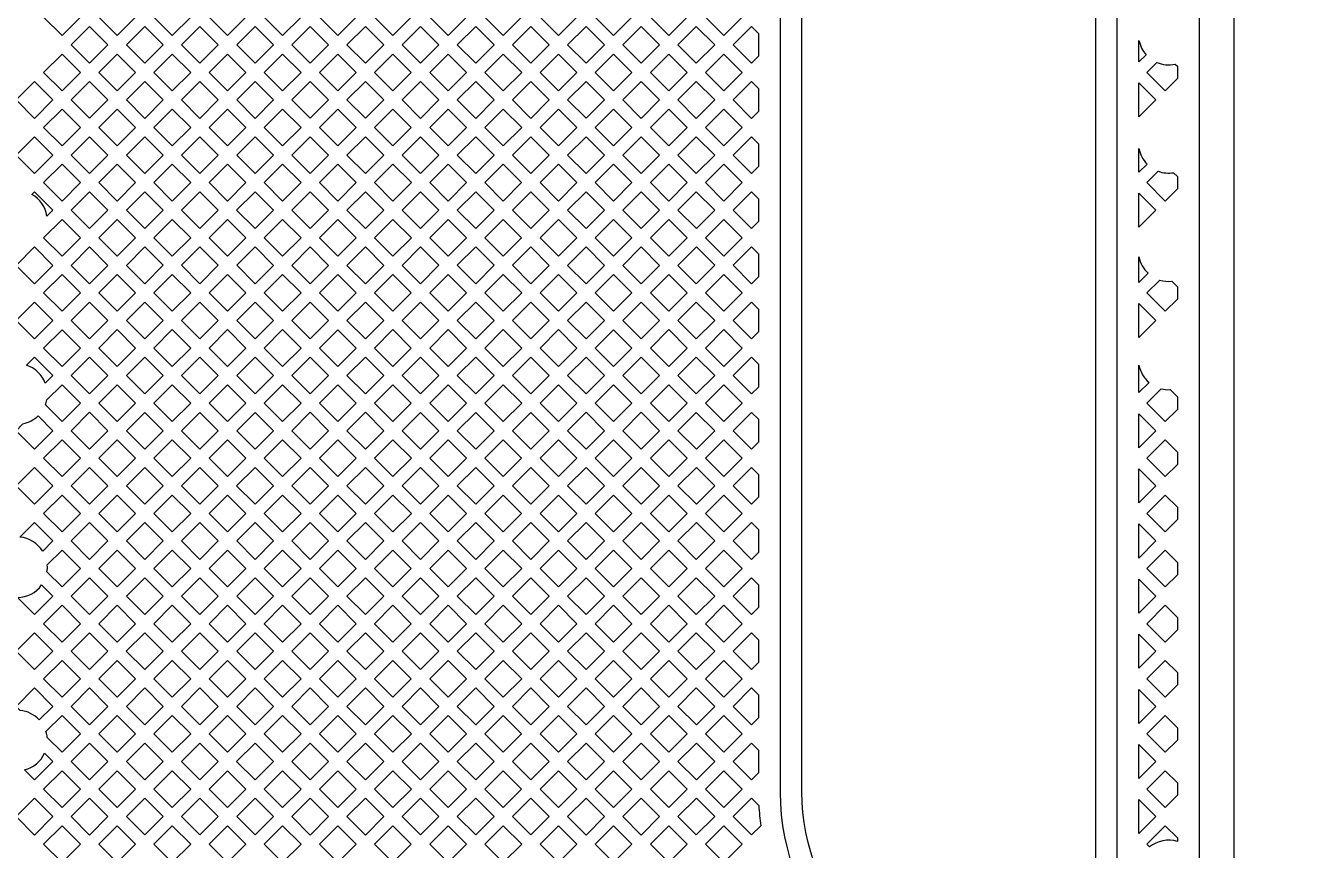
# Model space of a CAD drawing. Extents: x 1596 to 1844, y -134 to 41.
# Drawn here: x 1633.34 to 1640.91, y -77.18 to -72.35 of the extents above; entities that cross this region are included whole.
import ezdxf

# ---------------------------------------------------------------- set-up
doc = ezdxf.new("R2010")
doc.units = 0
doc.layers.add('gbr-dxf_layer0', color=7, linetype='Continuous')
doc.layers.add('gbr-outline-dxf_layer1', color=2, linetype='Continuous')

msp = doc.modelspace()

# ---------------------------------------------------------------- linework, layer by layer
at = {"layer": 'gbr-dxf_layer0'}
for p, q in [((1639.8595, -72.5612), (1639.8595, -72.4351)), ((1639.8595, -72.8843), (1639.8595, -72.685)), ((1639.8595, -73.2077), (1639.8595, -73.0701)), ((1639.8595, -73.531), (1639.8595, -73.3314)), ((1639.8595, -73.8544), (1639.8595, -73.7051)), ((1639.8595, -74.1777), (1639.8595, -73.9781)), ((1639.8595, -74.5008), (1639.8595, -74.3401)), ((1639.8595, -74.8241), (1639.8595, -74.6245)), ((1639.8595, -75.1475), (1639.8595, -74.9479)), ((1639.8595, -75.4708), (1639.8595, -75.2712)), ((1639.8595, -75.7941), (1639.8595, -75.5946)), ((1639.8595, -76.1172), (1639.8595, -75.9179)), ((1639.8595, -76.4406), (1639.8595, -76.241)), ((1639.8595, -76.7639), (1639.8595, -76.5643)), ((1639.8595, -77.0873), (1639.8595, -76.8877))]:
    msp.add_line(p, q, dxfattribs=at)
at = {"layer": 'gbr-dxf_layer0', "linetype": 'Continuous'}
for points in [[(1638.716, -79.0243), (1638.716, -81.2844, 0.198126), (1638.7888, -81.4607), (1638.8477, -81.5193, -0.100298), (1638.8616, -81.5403, -0.097416), (1638.8664, -81.5643), (1638.8664, -81.9224, 0.414224), (1639.0444, -82.1005), (1639.7048, -82.1005, 0.414224), (1639.8829, -81.9224), (1639.8829, -81.2204, 0.198202), (1639.81, -81.0441), (1639.7512, -80.9855, -0.199993), (1639.7325, -80.9404), (1639.7325, -66.9815, 0.197847), (1639.6599, -66.8055)], [(1639.6053, -66.9819), (1639.6053, -80.9687, 0.198199), (1639.6411, -81.0553), (1639.7198, -81.134, -0.198541), (1639.7556, -81.2206), (1639.7556, -81.9224, -0.414246), (1639.7048, -81.9732), (1639.0444, -81.9732, -0.414246), (1638.9936, -81.9224), (1638.9936, -81.5361, 0.198567), (1638.9578, -81.4495), (1638.8791, -81.3708, -0.19819), (1638.8433, -81.2841), (1638.8433, -79.0243, 0.19893), (1638.334, -77.7952), (1638.2377, -77.6989, -0.198839), (1637.8836, -76.844), (1637.8836, -68.5061, 0.172537)], [(1637.7564, -68.5062), (1637.7564, -76.844, 0.198746), (1638.1474, -77.7886)], [(1640.2116, -71.7755), (1640.2116, -72.3915, -0.013662), (1640.2118, -72.401, -0.013648), (1640.2116, -72.4105), (1640.2116, -73.0265, -0.013659), (1640.2118, -73.036, -0.013652), (1640.2116, -73.0455), (1640.2116, -73.6615, -0.013665), (1640.2118, -73.671, -0.013648), (1640.2116, -73.6805), (1640.2116, -74.2965, -0.013659), (1640.2118, -74.306, -0.013652), (1640.2116, -74.3155), (1640.2116, -77.2937, -0.013662), (1640.2118, -77.3032, -0.013652), (1640.2116, -77.3127), (1640.2116, -77.9287, -0.013662), (1640.2118, -77.9382, -0.013648), (1640.2116, -77.9477), (1640.2116, -78.5637, -0.013659), (1640.2118, -78.5732, -0.013648), (1640.2116, -78.5827), (1640.2116, -83.9232, -0.41422)], [(1639.8595, -72.4351, 0.134759), (1639.9014, -72.5194), (1639.8595, -72.5612)], [(1639.8595, -73.0701, 0.146343), (1639.9069, -73.1603), (1639.8595, -73.2077)], [(1639.8595, -73.7051, 0.158232), (1639.9128, -73.8011), (1639.8595, -73.8544)], [(1639.8595, -74.3401, 0.169929), (1639.9188, -74.4415), (1639.8595, -74.5008)]]:
    msp.add_lwpolyline(points, format="xyb", dxfattribs=at)
for points in [[(1633.4396, -72.2998), (1633.5474, -72.192), (1633.6551, -72.2998), (1633.5474, -72.4076)], [(1633.7629, -72.2998), (1633.8707, -72.192), (1633.9785, -72.2998), (1633.8707, -72.4076)], [(1634.0862, -72.2998), (1634.194, -72.192), (1634.3017, -72.2996), (1634.1939, -72.4074)], [(1634.4095, -72.2996), (1634.5173, -72.1919), (1634.625, -72.2996), (1634.5173, -72.4074)], [(1634.7328, -72.2996), (1634.8405, -72.192), (1634.9483, -72.2998), (1634.8406, -72.4074)], [(1635.056, -72.2998), (1635.1638, -72.192), (1635.2716, -72.2998), (1635.1638, -72.4076)], [(1635.3794, -72.2998), (1635.4872, -72.192), (1635.5948, -72.2996), (1635.487, -72.4074)], [(1635.7026, -72.2996), (1635.8104, -72.1919), (1635.9182, -72.2996), (1635.8104, -72.4074)], [(1636.0259, -72.2996), (1636.1336, -72.192), (1636.2414, -72.2998), (1636.1337, -72.4074)], [(1636.3491, -72.2998), (1636.4569, -72.192), (1636.5647, -72.2998), (1636.4569, -72.4076)], [(1636.6725, -72.2998), (1636.7803, -72.192), (1636.8881, -72.2998), (1636.7803, -72.4076)], [(1636.9958, -72.2998), (1637.1036, -72.192), (1637.2113, -72.2996), (1637.1035, -72.4074)], [(1637.319, -72.2996), (1637.4268, -72.1919), (1637.5346, -72.2996), (1637.4268, -72.4074)], [(1633.6012, -72.4614), (1633.709, -72.3537), (1633.8168, -72.4614), (1633.709, -72.5692)], [(1633.9246, -72.4614), (1634.0324, -72.3537), (1634.14, -72.4613), (1634.0322, -72.5691)], [(1634.2478, -72.4613), (1634.3556, -72.3535), (1634.4634, -72.4613), (1634.3556, -72.5691)], [(1634.5711, -72.4613), (1634.6789, -72.3535), (1634.7867, -72.4613), (1634.6789, -72.5691)], [(1634.8945, -72.4613), (1635.0021, -72.3537), (1635.1099, -72.4614), (1635.0023, -72.5691)], [(1635.2177, -72.4614), (1635.3255, -72.3537), (1635.4331, -72.4613), (1635.3254, -72.5691)], [(1635.5409, -72.4613), (1635.6487, -72.3535), (1635.7565, -72.4613), (1635.6487, -72.5691)], [(1635.8642, -72.4613), (1635.972, -72.3535), (1636.0798, -72.4613), (1635.972, -72.5691)], [(1636.1876, -72.4613), (1636.2953, -72.3537), (1636.403, -72.4614), (1636.2954, -72.5691)], [(1636.5108, -72.4614), (1636.6186, -72.3537), (1636.7264, -72.4614), (1636.6186, -72.5692)], [(1636.8341, -72.4614), (1636.9419, -72.3537), (1637.0496, -72.4613), (1636.9418, -72.5691)], [(1637.1574, -72.4613), (1637.2652, -72.3535), (1637.3729, -72.4613), (1637.2652, -72.5691)], [(1637.4807, -72.4613), (1637.5885, -72.3535), (1637.6294, -72.3944), (1637.6294, -72.5282), (1637.5885, -72.5691)], [(1633.4397, -72.623), (1633.5474, -72.5153), (1633.6551, -72.6231), (1633.5475, -72.7308)], [(1633.7629, -72.6231), (1633.8707, -72.5153), (1633.9784, -72.623), (1633.8706, -72.7308)], [(1634.0861, -72.623), (1634.1939, -72.5152), (1634.3017, -72.623), (1634.1939, -72.7308)], [(1634.4095, -72.623), (1634.5173, -72.5152), (1634.625, -72.623), (1634.5173, -72.7308)], [(1634.7328, -72.623), (1634.8406, -72.5152), (1634.9484, -72.623), (1634.8406, -72.7308)], [(1635.0561, -72.623), (1635.1638, -72.5153), (1635.2715, -72.623), (1635.1638, -72.7307)], [(1635.3792, -72.623), (1635.487, -72.5152), (1635.5948, -72.623), (1635.487, -72.7308)], [(1635.7026, -72.623), (1635.8104, -72.5152), (1635.9182, -72.623), (1635.8104, -72.7308)], [(1636.0259, -72.623), (1636.1337, -72.5152), (1636.2415, -72.623), (1636.1337, -72.7308)], [(1636.3493, -72.623), (1636.4569, -72.5153), (1636.5647, -72.6231), (1636.4571, -72.7308)], [(1636.6725, -72.6231), (1636.7803, -72.5153), (1636.8879, -72.623), (1636.7801, -72.7308)], [(1636.9957, -72.623), (1637.1035, -72.5152), (1637.2113, -72.623), (1637.1035, -72.7308)], [(1637.319, -72.623), (1637.4268, -72.5152), (1637.5346, -72.623), (1637.4268, -72.7308)], [(1633.278, -72.7847), (1633.3858, -72.6769), (1633.4936, -72.7847), (1633.3858, -72.8925)], [(1633.6014, -72.7847), (1633.709, -72.677), (1633.8167, -72.7847), (1633.709, -72.8923)], [(1633.9245, -72.7847), (1634.0322, -72.6769), (1634.14, -72.7847), (1634.0322, -72.8925)], [(1634.2478, -72.7847), (1634.3556, -72.6769), (1634.4634, -72.7847), (1634.3556, -72.8925)], [(1634.5711, -72.7847), (1634.6789, -72.6769), (1634.7867, -72.7847), (1634.6789, -72.8925)], [(1634.8945, -72.7847), (1635.0023, -72.6769), (1635.1099, -72.7845), (1635.0021, -72.8923)], [(1635.2177, -72.7845), (1635.3254, -72.6769), (1635.4331, -72.7847), (1635.3255, -72.8923)], [(1635.5409, -72.7847), (1635.6487, -72.6769), (1635.7565, -72.7847), (1635.6487, -72.8925)], [(1635.8642, -72.7847), (1635.972, -72.6769), (1636.0798, -72.7847), (1635.972, -72.8925)], [(1636.1876, -72.7847), (1636.2954, -72.6769), (1636.4032, -72.7847), (1636.2954, -72.8925)], [(1636.5109, -72.7847), (1636.6186, -72.677), (1636.7263, -72.7847), (1636.6186, -72.8923)], [(1636.834, -72.7847), (1636.9418, -72.6769), (1637.0496, -72.7847), (1636.9418, -72.8925)], [(1637.1574, -72.7847), (1637.2652, -72.6769), (1637.3729, -72.7847), (1637.2652, -72.8925)], [(1637.4807, -72.7847), (1637.5885, -72.6769), (1637.6294, -72.7178), (1637.6294, -72.8516), (1637.5885, -72.8925)], [(1633.4397, -72.9463), (1633.5475, -72.8385), (1633.6551, -72.9462), (1633.5474, -73.054)], [(1633.7629, -72.9462), (1633.8706, -72.8385), (1633.9784, -72.9463), (1633.8707, -73.054)], [(1634.0861, -72.9463), (1634.1939, -72.8385), (1634.3017, -72.9463), (1634.1939, -73.0541)], [(1634.4095, -72.9463), (1634.5173, -72.8385), (1634.625, -72.9463), (1634.5173, -73.0541)], [(1634.7328, -72.9463), (1634.8406, -72.8385), (1634.9483, -72.9462), (1634.8405, -73.054)], [(1635.056, -72.9462), (1635.1638, -72.8384), (1635.2716, -72.9462), (1635.1638, -73.054)], [(1635.3794, -72.9462), (1635.487, -72.8385), (1635.5948, -72.9463), (1635.4872, -73.054)], [(1635.7026, -72.9463), (1635.8104, -72.8385), (1635.9182, -72.9463), (1635.8104, -73.0541)], [(1636.0259, -72.9463), (1636.1337, -72.8385), (1636.2415, -72.9463), (1636.1337, -73.0541)], [(1636.3493, -72.9463), (1636.4571, -72.8385), (1636.5647, -72.9462), (1636.4569, -73.054)], [(1636.6725, -72.9462), (1636.7801, -72.8385), (1636.8879, -72.9463), (1636.7803, -73.054)], [(1636.9957, -72.9463), (1637.1035, -72.8385), (1637.2113, -72.9463), (1637.1035, -73.0541)], [(1637.319, -72.9463), (1637.4268, -72.8385), (1637.5346, -72.9463), (1637.4268, -73.0541)], [(1633.278, -73.108), (1633.3858, -73.0002), (1633.4935, -73.1079), (1633.3857, -73.2157)], [(1633.6012, -73.1079), (1633.709, -73.0001), (1633.8168, -73.1079), (1633.709, -73.2157)], [(1633.9246, -73.1079), (1634.0322, -73.0002), (1634.14, -73.108), (1634.0324, -73.2157)], [(1634.2478, -73.108), (1634.3556, -73.0002), (1634.4634, -73.108), (1634.3556, -73.2158)], [(1634.5711, -73.108), (1634.6789, -73.0002), (1634.7866, -73.1079), (1634.6788, -73.2157)], [(1634.8943, -73.1079), (1635.0021, -73.0001), (1635.1099, -73.1079), (1635.0021, -73.2157)], [(1635.2177, -73.1079), (1635.3255, -73.0001), (1635.4333, -73.1079), (1635.3255, -73.2157)], [(1635.541, -73.1079), (1635.6487, -73.0002), (1635.7565, -73.108), (1635.6488, -73.2157)], [(1635.8642, -73.108), (1635.972, -73.0002), (1636.0798, -73.108), (1635.972, -73.2158)], [(1636.1876, -73.108), (1636.2954, -73.0002), (1636.403, -73.1079), (1636.2953, -73.2157)], [(1636.5108, -73.1079), (1636.6186, -73.0001), (1636.7264, -73.1079), (1636.6186, -73.2157)], [(1636.8341, -73.1079), (1636.9418, -73.0002), (1637.0496, -73.108), (1636.9419, -73.2157)], [(1637.1574, -73.108), (1637.2652, -73.0002), (1637.3729, -73.108), (1637.2652, -73.2158)], [(1637.4807, -73.108), (1637.5885, -73.0002), (1637.6294, -73.0411), (1637.6294, -73.1749), (1637.5885, -73.2158)], [(1633.4396, -73.2695), (1633.5474, -73.1618), (1633.6551, -73.2695), (1633.5474, -73.3773)], [(1633.7629, -73.2695), (1633.8707, -73.1618), (1633.9785, -73.2695), (1633.8707, -73.3773)], [(1634.0862, -73.2695), (1634.1939, -73.1619), (1634.3017, -73.2697), (1634.194, -73.3773)], [(1634.4095, -73.2697), (1634.5173, -73.1619), (1634.6249, -73.2695), (1634.5171, -73.3773)], [(1634.7327, -73.2695), (1634.8405, -73.1618), (1634.9483, -73.2695), (1634.8405, -73.3773)], [(1635.056, -73.2695), (1635.1638, -73.1618), (1635.2716, -73.2695), (1635.1638, -73.3773)], [(1635.3794, -73.2695), (1635.4872, -73.1618), (1635.5949, -73.2695), (1635.4872, -73.3773)], [(1635.7027, -73.2695), (1635.8104, -73.1619), (1635.9182, -73.2697), (1635.8105, -73.3773)], [(1636.0259, -73.2697), (1636.1337, -73.1619), (1636.2414, -73.2695), (1636.1336, -73.3773)], [(1636.3491, -73.2695), (1636.4569, -73.1618), (1636.5647, -73.2695), (1636.4569, -73.3773)], [(1636.6725, -73.2695), (1636.7803, -73.1618), (1636.8881, -73.2695), (1636.7803, -73.3773)], [(1636.9958, -73.2695), (1637.1035, -73.1619), (1637.2113, -73.2697), (1637.1036, -73.3773)], [(1637.319, -73.2697), (1637.4268, -73.1619), (1637.5346, -73.2697), (1637.4268, -73.3775)], [(1633.6012, -73.4312), (1633.709, -73.3234), (1633.8168, -73.4312), (1633.709, -73.539)], [(1633.9246, -73.4312), (1634.0324, -73.3234), (1634.1402, -73.4312), (1634.0324, -73.539)], [(1634.2479, -73.4312), (1634.3556, -73.3236), (1634.4632, -73.4312), (1634.3556, -73.5389)], [(1634.571, -73.4312), (1634.6788, -73.3234), (1634.7866, -73.4312), (1634.6788, -73.539)], [(1634.8943, -73.4312), (1635.0021, -73.3234), (1635.1099, -73.4312), (1635.0021, -73.539)], [(1635.2177, -73.4312), (1635.3255, -73.3234), (1635.4333, -73.4312), (1635.3255, -73.539)], [(1635.541, -73.4312), (1635.6488, -73.3234), (1635.7566, -73.4312), (1635.6488, -73.539)], [(1635.8644, -73.4312), (1635.972, -73.3236), (1636.0797, -73.4312), (1635.972, -73.5389)], [(1636.1875, -73.4312), (1636.2953, -73.3234), (1636.403, -73.4312), (1636.2953, -73.539)], [(1636.5108, -73.4312), (1636.6186, -73.3234), (1636.7264, -73.4312), (1636.6186, -73.539)], [(1636.8341, -73.4312), (1636.9419, -73.3234), (1637.0497, -73.4312), (1636.9419, -73.539)], [(1637.1575, -73.4312), (1637.2652, -73.3236), (1637.3729, -73.4313), (1637.2653, -73.539)], [(1637.4807, -73.4313), (1637.5885, -73.3236), (1637.6294, -73.3644), (1637.6294, -73.498), (1637.5884, -73.539)], [(1633.4396, -73.5929), (1633.5474, -73.4851), (1633.6551, -73.5929), (1633.5474, -73.7007)], [(1633.7629, -73.5929), (1633.8707, -73.4851), (1633.9785, -73.5929), (1633.8707, -73.7007)], [(1634.0862, -73.5929), (1634.194, -73.4851), (1634.3017, -73.5928), (1634.1939, -73.7006)], [(1634.4095, -73.5928), (1634.5171, -73.4851), (1634.6249, -73.5929), (1634.5173, -73.7006)], [(1634.7327, -73.5929), (1634.8405, -73.4851), (1634.9483, -73.5929), (1634.8405, -73.7007)], [(1635.056, -73.5929), (1635.1638, -73.4851), (1635.2716, -73.5929), (1635.1638, -73.7007)], [(1635.3794, -73.5929), (1635.4872, -73.4851), (1635.5949, -73.5929), (1635.4872, -73.7007)], [(1635.7027, -73.5929), (1635.8105, -73.4851), (1635.9182, -73.5928), (1635.8104, -73.7006)], [(1636.0259, -73.5928), (1636.1336, -73.4851), (1636.2414, -73.5929), (1636.1337, -73.7006)], [(1636.3491, -73.5929), (1636.4569, -73.4851), (1636.5647, -73.5929), (1636.4569, -73.7007)], [(1636.6725, -73.5929), (1636.7803, -73.4851), (1636.8881, -73.5929), (1636.7803, -73.7007)], [(1636.9958, -73.5929), (1637.1036, -73.4851), (1637.2114, -73.5929), (1637.1036, -73.7007)], [(1637.3192, -73.5929), (1637.4268, -73.4852), (1637.5345, -73.5929), (1637.4268, -73.7006)], [(1633.2779, -73.7546), (1633.3857, -73.6468), (1633.4935, -73.7546), (1633.3857, -73.8624)], [(1633.6012, -73.7546), (1633.709, -73.6468), (1633.8168, -73.7546), (1633.709, -73.8624)], [(1633.9246, -73.7546), (1634.0324, -73.6468), (1634.14, -73.7544), (1634.0322, -73.8622)], [(1634.2478, -73.7544), (1634.3556, -73.6466), (1634.4634, -73.7544), (1634.3556, -73.8622)], [(1634.5711, -73.7544), (1634.6788, -73.6468), (1634.7866, -73.7546), (1634.6789, -73.8622)], [(1634.8943, -73.7546), (1635.0021, -73.6468), (1635.1099, -73.7546), (1635.0021, -73.8624)], [(1635.2177, -73.7546), (1635.3255, -73.6468), (1635.4333, -73.7546), (1635.3255, -73.8624)], [(1635.541, -73.7546), (1635.6488, -73.6468), (1635.7565, -73.7544), (1635.6487, -73.8622)], [(1635.8642, -73.7544), (1635.972, -73.6466), (1636.0798, -73.7544), (1635.972, -73.8622)], [(1636.1876, -73.7544), (1636.2953, -73.6468), (1636.403, -73.7546), (1636.2954, -73.8622)], [(1636.5108, -73.7546), (1636.6186, -73.6468), (1636.7264, -73.7546), (1636.6186, -73.8624)], [(1636.8341, -73.7546), (1636.9419, -73.6468), (1637.0497, -73.7546), (1636.9419, -73.8624)], [(1637.1575, -73.7546), (1637.2653, -73.6468), (1637.3729, -73.7544), (1637.2652, -73.8622)], [(1637.4807, -73.7544), (1637.5884, -73.6468), (1637.6294, -73.6878), (1637.6294, -73.8213), (1637.5885, -73.8622)], [(1633.4396, -73.9162), (1633.5474, -73.8084), (1633.6551, -73.9162), (1633.5474, -74.024)], [(1633.7629, -73.9162), (1633.8707, -73.8084), (1633.9784, -73.9161), (1633.8706, -74.0239)], [(1634.0861, -73.9161), (1634.1939, -73.8083), (1634.3017, -73.9161), (1634.1939, -74.0239)], [(1634.4095, -73.9161), (1634.5173, -73.8083), (1634.625, -73.9161), (1634.5173, -74.0239)], [(1634.7328, -73.9161), (1634.8405, -73.8084), (1634.9483, -73.9162), (1634.8406, -74.0239)], [(1635.056, -73.9162), (1635.1638, -73.8084), (1635.2716, -73.9162), (1635.1638, -74.024)], [(1635.3794, -73.9162), (1635.4872, -73.8084), (1635.5948, -73.9161), (1635.487, -74.0239)], [(1635.7026, -73.9161), (1635.8104, -73.8083), (1635.9182, -73.9161), (1635.8104, -74.0239)], [(1636.0259, -73.9161), (1636.1337, -73.8083), (1636.2415, -73.9161), (1636.1337, -74.0239)], [(1636.3493, -73.9161), (1636.4569, -73.8084), (1636.5647, -73.9162), (1636.4571, -74.0239)], [(1636.6725, -73.9162), (1636.7803, -73.8084), (1636.8881, -73.9162), (1636.7803, -74.024)], [(1636.9958, -73.9162), (1637.1036, -73.8084), (1637.2113, -73.9161), (1637.1035, -74.0239)], [(1637.319, -73.9161), (1637.4268, -73.8083), (1637.5346, -73.9161), (1637.4268, -74.0239)], [(1633.278, -74.0778), (1633.3857, -73.9701), (1633.4935, -74.0779), (1633.3858, -74.1856)], [(1633.6012, -74.0779), (1633.709, -73.9701), (1633.8167, -74.0778), (1633.7089, -74.1856)], [(1633.9245, -74.0778), (1634.0322, -73.97), (1634.14, -74.0778), (1634.0322, -74.1856)], [(1634.2478, -74.0778), (1634.3556, -73.97), (1634.4634, -74.0778), (1634.3556, -74.1856)], [(1634.5711, -74.0778), (1634.6789, -73.97), (1634.7867, -74.0778), (1634.6789, -74.1856)], [(1634.8945, -74.0778), (1635.0021, -73.9701), (1635.1099, -74.0779), (1635.0023, -74.1856)], [(1635.2177, -74.0779), (1635.3255, -73.9701), (1635.4331, -74.0778), (1635.3254, -74.1856)], [(1635.5409, -74.0778), (1635.6487, -73.97), (1635.7565, -74.0778), (1635.6487, -74.1856)], [(1635.8642, -74.0778), (1635.972, -73.97), (1636.0798, -74.0778), (1635.972, -74.1856)], [(1636.1876, -74.0778), (1636.2954, -73.97), (1636.4032, -74.0778), (1636.2954, -74.1856)], [(1636.5109, -74.0778), (1636.6186, -73.9701), (1636.7264, -74.0779), (1636.6187, -74.1856)], [(1636.8341, -74.0779), (1636.9419, -73.9701), (1637.0496, -74.0778), (1636.9418, -74.1856)], [(1637.1574, -74.0778), (1637.2652, -73.97), (1637.3729, -74.0778), (1637.2652, -74.1856)], [(1637.4807, -74.0778), (1637.5885, -73.97), (1637.6294, -74.0109), (1637.6294, -74.1447), (1637.5885, -74.1856)], [(1633.4397, -74.2394), (1633.5474, -74.1318), (1633.655, -74.2394), (1633.5474, -74.3471)], [(1633.7628, -74.2394), (1633.8706, -74.1317), (1633.9784, -74.2394), (1633.8706, -74.3472)], [(1634.0861, -74.2394), (1634.1939, -74.1317), (1634.3017, -74.2394), (1634.1939, -74.3472)], [(1634.4095, -74.2394), (1634.5173, -74.1317), (1634.625, -74.2394), (1634.5173, -74.3472)], [(1634.7328, -74.2394), (1634.8406, -74.1317), (1634.9484, -74.2394), (1634.8406, -74.3472)], [(1635.0561, -74.2394), (1635.1638, -74.1318), (1635.2715, -74.2394), (1635.1638, -74.3471)], [(1635.3792, -74.2394), (1635.487, -74.1317), (1635.5948, -74.2394), (1635.487, -74.3472)], [(1635.7026, -74.2394), (1635.8104, -74.1317), (1635.9182, -74.2394), (1635.8104, -74.3472)], [(1636.0259, -74.2394), (1636.1337, -74.1317), (1636.2415, -74.2394), (1636.1337, -74.3472)], [(1636.3493, -74.2394), (1636.4571, -74.1317), (1636.5648, -74.2394), (1636.4571, -74.3472)], [(1636.6726, -74.2394), (1636.7803, -74.1318), (1636.8879, -74.2394), (1636.7803, -74.3471)], [(1636.9957, -74.2394), (1637.1035, -74.1317), (1637.2113, -74.2394), (1637.1035, -74.3472)], [(1637.319, -74.2394), (1637.4268, -74.1317), (1637.5346, -74.2394), (1637.4268, -74.3472)], [(1633.6012, -74.401), (1633.7089, -74.2933), (1633.8167, -74.4011), (1633.709, -74.5088)], [(1633.9245, -74.4011), (1634.0322, -74.2933), (1634.14, -74.4011), (1634.0322, -74.5089)], [(1634.2478, -74.4011), (1634.3556, -74.2933), (1634.4634, -74.4011), (1634.3556, -74.5089)], [(1634.5711, -74.4011), (1634.6789, -74.2933), (1634.7867, -74.4011), (1634.6789, -74.5089)], [(1634.8945, -74.4011), (1635.0023, -74.2933), (1635.1099, -74.401), (1635.0021, -74.5088)], [(1635.2177, -74.401), (1635.3254, -74.2933), (1635.4331, -74.4011), (1635.3255, -74.5088)], [(1635.5409, -74.4011), (1635.6487, -74.2933), (1635.7565, -74.4011), (1635.6487, -74.5089)], [(1635.8642, -74.4011), (1635.972, -74.2933), (1636.0798, -74.4011), (1635.972, -74.5089)], [(1636.1876, -74.4011), (1636.2954, -74.2933), (1636.4032, -74.4011), (1636.2954, -74.5089)], [(1636.5109, -74.4011), (1636.6187, -74.2933), (1636.7264, -74.401), (1636.6186, -74.5088)], [(1636.8341, -74.401), (1636.9418, -74.2933), (1637.0496, -74.4011), (1636.9419, -74.5088)], [(1637.1574, -74.4011), (1637.2652, -74.2933), (1637.3729, -74.4011), (1637.2652, -74.5089)], [(1637.4807, -74.4011), (1637.5885, -74.2933), (1637.6294, -74.3342), (1637.6294, -74.468), (1637.5885, -74.5089)], [(1633.7629, -74.5627), (1633.8706, -74.455), (1633.9784, -74.5628), (1633.8707, -74.6705)], [(1634.0861, -74.5628), (1634.1939, -74.455), (1634.3017, -74.5628), (1634.1939, -74.6706)], [(1634.4095, -74.5628), (1634.5173, -74.455), (1634.625, -74.5628), (1634.5173, -74.6706)], [(1634.7328, -74.5628), (1634.8406, -74.455), (1634.9483, -74.5627), (1634.8405, -74.6705)], [(1635.056, -74.5627), (1635.1638, -74.4549), (1635.2716, -74.5627), (1635.1638, -74.6705)], [(1635.3794, -74.5627), (1635.487, -74.455), (1635.5948, -74.5628), (1635.4872, -74.6705)], [(1635.7026, -74.5628), (1635.8104, -74.455), (1635.9182, -74.5628), (1635.8104, -74.6706)], [(1636.0259, -74.5628), (1636.1337, -74.455), (1636.2415, -74.5628), (1636.1337, -74.6706)], [(1636.3493, -74.5628), (1636.4571, -74.455), (1636.5647, -74.5627), (1636.4569, -74.6705)], [(1636.6725, -74.5627), (1636.7803, -74.4549), (1636.8881, -74.5627), (1636.7803, -74.6705)], [(1636.9958, -74.5627), (1637.1035, -74.455), (1637.2113, -74.5628), (1637.1036, -74.6705)], [(1637.319, -74.5628), (1637.4268, -74.455), (1637.5346, -74.5628), (1637.4268, -74.6706)], [(1633.6012, -74.7243), (1633.709, -74.6165), (1633.8168, -74.7243), (1633.709, -74.8321)], [(1633.9246, -74.7243), (1634.0322, -74.6167), (1634.14, -74.7245), (1634.0324, -74.8321)], [(1634.2478, -74.7245), (1634.3556, -74.6167), (1634.4634, -74.7245), (1634.3556, -74.8322)], [(1634.5711, -74.7245), (1634.6789, -74.6167), (1634.7866, -74.7243), (1634.6788, -74.8321)], [(1634.8944, -74.7243), (1635.0021, -74.6165), (1635.1099, -74.7243), (1635.0021, -74.8321)], [(1635.2177, -74.7243), (1635.3255, -74.6165), (1635.4333, -74.7243), (1635.3255, -74.8321)], [(1635.541, -74.7243), (1635.6487, -74.6167), (1635.7565, -74.7245), (1635.6488, -74.8321)], [(1635.8642, -74.7245), (1635.972, -74.6167), (1636.0798, -74.7245), (1635.972, -74.8323)], [(1636.1876, -74.7245), (1636.2954, -74.6167), (1636.403, -74.7243), (1636.2953, -74.8321)], [(1636.5108, -74.7243), (1636.6186, -74.6165), (1636.7264, -74.7243), (1636.6186, -74.8321)], [(1636.8341, -74.7243), (1636.9419, -74.6165), (1637.0497, -74.7243), (1636.9419, -74.8321)], [(1637.1575, -74.7243), (1637.2652, -74.6167), (1637.3729, -74.7245), (1637.2653, -74.8321)], [(1637.4807, -74.7245), (1637.5885, -74.6167), (1637.6294, -74.6576), (1637.6294, -74.7914), (1637.5885, -74.8322)], [(1633.4396, -74.886), (1633.5474, -74.7782), (1633.6551, -74.886), (1633.5474, -74.9938)], [(1633.7629, -74.886), (1633.8707, -74.7782), (1633.9785, -74.886), (1633.8707, -74.9938)], [(1634.0862, -74.886), (1634.1939, -74.7783), (1634.3017, -74.8861), (1634.194, -74.9938)], [(1634.4095, -74.8861), (1634.5173, -74.7783), (1634.6249, -74.886), (1634.5171, -74.9938)], [(1634.7327, -74.886), (1634.8405, -74.7782), (1634.9483, -74.886), (1634.8405, -74.9938)], [(1635.056, -74.886), (1635.1638, -74.7782), (1635.2716, -74.886), (1635.1638, -74.9938)], [(1635.3794, -74.886), (1635.4872, -74.7782), (1635.5949, -74.886), (1635.4872, -74.9938)], [(1635.7027, -74.886), (1635.8104, -74.7783), (1635.9182, -74.8861), (1635.8105, -74.9938)], [(1636.0259, -74.8861), (1636.1337, -74.7783), (1636.2414, -74.886), (1636.1336, -74.9938)], [(1636.3491, -74.886), (1636.4569, -74.7782), (1636.5647, -74.886), (1636.4569, -74.9938)], [(1636.6725, -74.886), (1636.7803, -74.7782), (1636.8881, -74.886), (1636.7803, -74.9938)], [(1636.9958, -74.886), (1637.1036, -74.7782), (1637.2114, -74.886), (1637.1036, -74.9938)], [(1637.3192, -74.886), (1637.4268, -74.7783), (1637.5346, -74.8861), (1637.427, -74.9938)], [(1639.9054, -74.886), (1640.0132, -74.7782), (1640.0846, -74.8496), (1640.0846, -74.9224), (1640.0132, -74.9938)], [(1633.2779, -75.0477), (1633.3857, -74.9399), (1633.4935, -75.0477), (1633.3857, -75.1555)], [(1633.6012, -75.0477), (1633.709, -74.9399), (1633.8168, -75.0477), (1633.709, -75.1555)], [(1633.9246, -75.0477), (1634.0324, -74.9399), (1634.1402, -75.0477), (1634.0324, -75.1555)], [(1634.2479, -75.0477), (1634.3556, -74.94), (1634.4632, -75.0477), (1634.3556, -75.1553)], [(1634.571, -75.0477), (1634.6788, -74.9399), (1634.7866, -75.0477), (1634.6788, -75.1555)], [(1634.8943, -75.0477), (1635.0021, -74.9399), (1635.1099, -75.0477), (1635.0021, -75.1555)], [(1635.2177, -75.0477), (1635.3255, -74.9399), (1635.4333, -75.0477), (1635.3255, -75.1555)], [(1635.541, -75.0477), (1635.6488, -74.9399), (1635.7566, -75.0477), (1635.6488, -75.1555)], [(1635.8644, -75.0477), (1635.972, -74.94), (1636.0797, -75.0477), (1635.972, -75.1553)], [(1636.1875, -75.0477), (1636.2953, -74.9399), (1636.403, -75.0477), (1636.2953, -75.1555)], [(1636.5108, -75.0477), (1636.6186, -74.9399), (1636.7264, -75.0477), (1636.6186, -75.1555)], [(1636.8341, -75.0477), (1636.9419, -74.9399), (1637.0497, -75.0477), (1636.9419, -75.1555)], [(1637.1575, -75.0477), (1637.2653, -74.9399), (1637.3731, -75.0477), (1637.2653, -75.1555)], [(1637.4808, -75.0477), (1637.5885, -74.94), (1637.6294, -74.9809), (1637.6294, -75.1144), (1637.5885, -75.1553)], [(1633.4396, -75.2093), (1633.5474, -75.1016), (1633.6551, -75.2093), (1633.5474, -75.3171)], [(1633.7629, -75.2093), (1633.8707, -75.1016), (1633.9785, -75.2093), (1633.8707, -75.3171)], [(1634.0862, -75.2093), (1634.194, -75.1016), (1634.3017, -75.2092), (1634.1939, -75.317)], [(1634.4095, -75.2092), (1634.5171, -75.1016), (1634.6249, -75.2093), (1634.5173, -75.317)], [(1634.7327, -75.2093), (1634.8405, -75.1016), (1634.9483, -75.2093), (1634.8405, -75.3171)], [(1635.056, -75.2093), (1635.1638, -75.1016), (1635.2716, -75.2093), (1635.1638, -75.3171)], [(1635.3794, -75.2093), (1635.4872, -75.1016), (1635.5949, -75.2093), (1635.4872, -75.3171)], [(1635.7027, -75.2093), (1635.8105, -75.1016), (1635.9182, -75.2092), (1635.8104, -75.317)], [(1636.0259, -75.2092), (1636.1336, -75.1016), (1636.2414, -75.2093), (1636.1337, -75.317)], [(1636.3491, -75.2093), (1636.4569, -75.1016), (1636.5647, -75.2093), (1636.4569, -75.3171)], [(1636.6725, -75.2093), (1636.7803, -75.1016), (1636.8881, -75.2093), (1636.7803, -75.3171)], [(1636.9958, -75.2093), (1637.1036, -75.1016), (1637.2114, -75.2093), (1637.1036, -75.3171)], [(1637.3192, -75.2093), (1637.427, -75.1016), (1637.5346, -75.2092), (1637.4268, -75.317)], [(1639.9054, -75.2093), (1640.0132, -75.1016), (1640.0846, -75.1729), (1640.0846, -75.2458), (1640.0132, -75.3171)], [(1633.6012, -75.371), (1633.709, -75.2632), (1633.8168, -75.371), (1633.709, -75.4788)], [(1633.9246, -75.371), (1634.0324, -75.2632), (1634.14, -75.3709), (1634.0322, -75.4787)], [(1634.2478, -75.3709), (1634.3556, -75.2631), (1634.4634, -75.3709), (1634.3556, -75.4787)], [(1634.5711, -75.3709), (1634.6788, -75.2632), (1634.7866, -75.371), (1634.6789, -75.4787)], [(1634.8943, -75.371), (1635.0021, -75.2632), (1635.1099, -75.371), (1635.0021, -75.4788)], [(1635.2177, -75.371), (1635.3255, -75.2632), (1635.4333, -75.371), (1635.3255, -75.4788)], [(1635.541, -75.371), (1635.6488, -75.2632), (1635.7565, -75.3709), (1635.6487, -75.4787)], [(1635.8642, -75.3709), (1635.972, -75.2631), (1636.0798, -75.3709), (1635.972, -75.4787)], [(1636.1876, -75.3709), (1636.2953, -75.2632), (1636.403, -75.371), (1636.2954, -75.4787)], [(1636.5108, -75.371), (1636.6186, -75.2632), (1636.7264, -75.371), (1636.6186, -75.4788)], [(1636.8341, -75.371), (1636.9419, -75.2632), (1637.0497, -75.371), (1636.9419, -75.4788)], [(1637.1575, -75.371), (1637.2653, -75.2632), (1637.3729, -75.3709), (1637.2652, -75.4787)], [(1637.4807, -75.3709), (1637.5885, -75.2631), (1637.6294, -75.304), (1637.6294, -75.4378), (1637.5885, -75.4787)], [(1633.7629, -75.5327), (1633.8707, -75.4249), (1633.9784, -75.5326), (1633.8706, -75.6404)], [(1634.0861, -75.5326), (1634.1939, -75.4248), (1634.3017, -75.5326), (1634.1939, -75.6404)], [(1634.4095, -75.5326), (1634.5173, -75.4248), (1634.625, -75.5326), (1634.5173, -75.6404)], [(1634.7328, -75.5326), (1634.8405, -75.4249), (1634.9483, -75.5327), (1634.8406, -75.6404)], [(1635.056, -75.5327), (1635.1638, -75.4249), (1635.2716, -75.5327), (1635.1638, -75.6405)], [(1635.3794, -75.5327), (1635.4872, -75.4249), (1635.5948, -75.5326), (1635.487, -75.6404)], [(1635.7026, -75.5326), (1635.8104, -75.4248), (1635.9182, -75.5326), (1635.8104, -75.6404)], [(1636.0259, -75.5326), (1636.1337, -75.4248), (1636.2415, -75.5326), (1636.1337, -75.6404)], [(1636.3493, -75.5326), (1636.4569, -75.4249), (1636.5647, -75.5327), (1636.4571, -75.6404)], [(1636.6725, -75.5327), (1636.7803, -75.4249), (1636.8881, -75.5327), (1636.7803, -75.6405)], [(1636.9958, -75.5327), (1637.1036, -75.4249), (1637.2113, -75.5326), (1637.1035, -75.6404)], [(1637.319, -75.5326), (1637.4268, -75.4248), (1637.5346, -75.5326), (1637.4268, -75.6404)], [(1639.9054, -75.5327), (1640.0132, -75.4249), (1640.0846, -75.4963), (1640.0846, -75.5691), (1640.0132, -75.6405)], [(1633.6012, -75.6944), (1633.709, -75.5866), (1633.8167, -75.6942), (1633.7089, -75.802)], [(1633.9245, -75.6942), (1634.0322, -75.5864), (1634.14, -75.6942), (1634.0322, -75.802)], [(1634.2478, -75.6942), (1634.3556, -75.5864), (1634.4634, -75.6942), (1634.3556, -75.802)], [(1634.5711, -75.6942), (1634.6789, -75.5864), (1634.7867, -75.6942), (1634.6789, -75.802)], [(1634.8945, -75.6942), (1635.0021, -75.5866), (1635.1099, -75.6944), (1635.0023, -75.802)], [(1635.2177, -75.6944), (1635.3255, -75.5866), (1635.4331, -75.6942), (1635.3254, -75.802)], [(1635.5409, -75.6942), (1635.6487, -75.5864), (1635.7565, -75.6942), (1635.6487, -75.802)], [(1635.8642, -75.6942), (1635.972, -75.5864), (1636.0798, -75.6942), (1635.972, -75.802)], [(1636.1876, -75.6942), (1636.2954, -75.5864), (1636.4032, -75.6942), (1636.2954, -75.802)], [(1636.5109, -75.6942), (1636.6186, -75.5866), (1636.7264, -75.6944), (1636.6187, -75.802)], [(1636.8341, -75.6944), (1636.9419, -75.5866), (1637.0496, -75.6942), (1636.9418, -75.802)], [(1637.1574, -75.6942), (1637.2652, -75.5864), (1637.3729, -75.6942), (1637.2652, -75.802)], [(1637.4807, -75.6942), (1637.5885, -75.5864), (1637.6294, -75.6273), (1637.6294, -75.7611), (1637.5885, -75.802)], [(1633.4397, -75.8559), (1633.5474, -75.7482), (1633.655, -75.8559), (1633.5474, -75.9636)], [(1633.7628, -75.8559), (1633.8706, -75.7481), (1633.9784, -75.8559), (1633.8706, -75.9637)], [(1634.0861, -75.8559), (1634.1939, -75.7481), (1634.3017, -75.8559), (1634.1939, -75.9637)], [(1634.4095, -75.8559), (1634.5173, -75.7481), (1634.625, -75.8559), (1634.5173, -75.9637)], [(1634.7328, -75.8559), (1634.8406, -75.7481), (1634.9484, -75.8559), (1634.8406, -75.9637)], [(1635.0561, -75.8559), (1635.1638, -75.7482), (1635.2715, -75.8559), (1635.1638, -75.9636)], [(1635.3792, -75.8559), (1635.487, -75.7481), (1635.5948, -75.8559), (1635.487, -75.9637)], [(1635.7026, -75.8559), (1635.8104, -75.7481), (1635.9182, -75.8559), (1635.8104, -75.9637)], [(1636.0259, -75.8559), (1636.1337, -75.7481), (1636.2415, -75.8559), (1636.1337, -75.9637)], [(1636.3493, -75.8559), (1636.4571, -75.7481), (1636.5648, -75.8559), (1636.4571, -75.9637)], [(1636.6726, -75.8559), (1636.7803, -75.7482), (1636.8879, -75.8559), (1636.7803, -75.9636)], [(1636.9957, -75.8559), (1637.1035, -75.7481), (1637.2113, -75.8559), (1637.1035, -75.9637)], [(1637.319, -75.8559), (1637.4268, -75.7481), (1637.5346, -75.8559), (1637.4268, -75.9637)], [(1639.9054, -75.856), (1640.0132, -75.7482), (1640.0846, -75.8196), (1640.0846, -75.8922), (1640.0131, -75.9637)], [(1633.278, -76.0176), (1633.3858, -75.9098), (1633.4935, -76.0174), (1633.3857, -76.1252)], [(1633.6012, -76.0174), (1633.7089, -75.9098), (1633.8167, -76.0176), (1633.709, -76.1252)], [(1633.9244, -76.0176), (1634.0322, -75.9098), (1634.14, -76.0176), (1634.0322, -76.1254)], [(1634.2478, -76.0176), (1634.3556, -75.9098), (1634.4634, -76.0176), (1634.3556, -76.1254)], [(1634.5711, -76.0176), (1634.6789, -75.9098), (1634.7867, -76.0176), (1634.6789, -76.1254)], [(1634.8945, -76.0176), (1635.0023, -75.9098), (1635.1099, -76.0174), (1635.0021, -76.1252)], [(1635.2177, -76.0174), (1635.3254, -75.9098), (1635.4331, -76.0176), (1635.3255, -76.1252)], [(1635.5409, -76.0176), (1635.6487, -75.9098), (1635.7565, -76.0176), (1635.6487, -76.1254)], [(1635.8642, -76.0176), (1635.972, -75.9098), (1636.0798, -76.0176), (1635.972, -76.1254)], [(1636.1876, -76.0176), (1636.2954, -75.9098), (1636.4032, -76.0176), (1636.2954, -76.1254)], [(1636.5109, -76.0176), (1636.6187, -75.9098), (1636.7264, -76.0174), (1636.6186, -76.1252)], [(1636.8341, -76.0174), (1636.9418, -75.9098), (1637.0496, -76.0176), (1636.9419, -76.1252)], [(1637.1574, -76.0176), (1637.2652, -75.9098), (1637.3729, -76.0176), (1637.2652, -76.1254)], [(1637.4807, -76.0176), (1637.5885, -75.9098), (1637.6294, -75.9507), (1637.6294, -76.0845), (1637.5885, -76.1254)], [(1633.4396, -76.1791), (1633.5474, -76.0713), (1633.6551, -76.1791), (1633.5474, -76.2869)], [(1633.7629, -76.1791), (1633.8706, -76.0715), (1633.9784, -76.1792), (1633.8707, -76.2869)], [(1634.0861, -76.1792), (1634.1939, -76.0715), (1634.3017, -76.1792), (1634.1939, -76.287)], [(1634.4095, -76.1792), (1634.5173, -76.0715), (1634.625, -76.1792), (1634.5173, -76.287)], [(1634.7328, -76.1792), (1634.8406, -76.0715), (1634.9483, -76.1791), (1634.8405, -76.2869)], [(1635.056, -76.1791), (1635.1638, -76.0713), (1635.2716, -76.1791), (1635.1638, -76.2869)], [(1635.3794, -76.1791), (1635.487, -76.0715), (1635.5948, -76.1792), (1635.4872, -76.2869)], [(1635.7026, -76.1792), (1635.8104, -76.0715), (1635.9182, -76.1792), (1635.8104, -76.287)], [(1636.0259, -76.1792), (1636.1337, -76.0715), (1636.2415, -76.1792), (1636.1337, -76.287)], [(1636.3493, -76.1792), (1636.4571, -76.0715), (1636.5647, -76.1791), (1636.4569, -76.2869)], [(1636.6725, -76.1791), (1636.7803, -76.0713), (1636.8881, -76.1791), (1636.7803, -76.2869)], [(1636.9958, -76.1791), (1637.1035, -76.0715), (1637.2113, -76.1792), (1637.1036, -76.2869)], [(1637.319, -76.1792), (1637.4268, -76.0715), (1637.5346, -76.1792), (1637.4268, -76.287)], [(1639.9054, -76.1791), (1640.0131, -76.0715), (1640.0846, -76.143), (1640.0846, -76.2155), (1640.0132, -76.2869)], [(1633.6012, -76.3408), (1633.709, -76.233), (1633.8168, -76.3408), (1633.709, -76.4486)], [(1633.9246, -76.3408), (1634.0322, -76.2331), (1634.14, -76.3409), (1634.0324, -76.4486)], [(1634.2478, -76.3409), (1634.3556, -76.2331), (1634.4634, -76.3409), (1634.3556, -76.4487)], [(1634.5711, -76.3409), (1634.6789, -76.2331), (1634.7866, -76.3408), (1634.6788, -76.4486)], [(1634.8943, -76.3408), (1635.0021, -76.233), (1635.1099, -76.3408), (1635.0021, -76.4486)], [(1635.2177, -76.3408), (1635.3255, -76.233), (1635.4333, -76.3408), (1635.3255, -76.4486)], [(1635.541, -76.3408), (1635.6487, -76.2331), (1635.7565, -76.3409), (1635.6488, -76.4486)], [(1635.8642, -76.3409), (1635.972, -76.2331), (1636.0798, -76.3409), (1635.972, -76.4487)], [(1636.1876, -76.3409), (1636.2954, -76.2331), (1636.403, -76.3408), (1636.2953, -76.4486)], [(1636.5108, -76.3408), (1636.6186, -76.233), (1636.7264, -76.3408), (1636.6186, -76.4486)], [(1636.8341, -76.3408), (1636.9419, -76.233), (1637.0497, -76.3408), (1636.9419, -76.4486)], [(1637.1575, -76.3408), (1637.2652, -76.2331), (1637.3729, -76.3409), (1637.2653, -76.4486)], [(1637.4807, -76.3409), (1637.5885, -76.2331), (1637.6294, -76.274), (1637.6294, -76.4078), (1637.5885, -76.4487)], [(1633.7629, -76.5025), (1633.8707, -76.3947), (1633.9785, -76.5025), (1633.8707, -76.6103)], [(1634.0862, -76.5025), (1634.1939, -76.3948), (1634.3017, -76.5026), (1634.194, -76.6103)], [(1634.4095, -76.5026), (1634.5173, -76.3948), (1634.6249, -76.5025), (1634.5171, -76.6103)], [(1634.7327, -76.5025), (1634.8405, -76.3947), (1634.9483, -76.5025), (1634.8405, -76.6103)], [(1635.056, -76.5025), (1635.1638, -76.3947), (1635.2716, -76.5025), (1635.1638, -76.6103)], [(1635.3794, -76.5025), (1635.4872, -76.3947), (1635.5949, -76.5025), (1635.4872, -76.6102)], [(1635.7027, -76.5025), (1635.8104, -76.3948), (1635.9182, -76.5026), (1635.8105, -76.6102)], [(1636.0259, -76.5026), (1636.1337, -76.3948), (1636.2414, -76.5025), (1636.1336, -76.6103)], [(1636.3491, -76.5025), (1636.4569, -76.3947), (1636.5647, -76.5025), (1636.4569, -76.6102)], [(1636.6725, -76.5025), (1636.7803, -76.3947), (1636.8881, -76.5025), (1636.7803, -76.6102)], [(1636.9958, -76.5025), (1637.1036, -76.3947), (1637.2114, -76.5025), (1637.1036, -76.6103)], [(1637.3192, -76.5025), (1637.4268, -76.3948), (1637.5346, -76.5026), (1637.427, -76.6103)], [(1639.9054, -76.5025), (1640.0132, -76.3947), (1640.0846, -76.466), (1640.0846, -76.5389), (1640.0132, -76.6102)], [(1633.6012, -76.6641), (1633.709, -76.5563), (1633.8168, -76.6641), (1633.709, -76.7719)], [(1633.9246, -76.6641), (1634.0324, -76.5563), (1634.1402, -76.6641), (1634.0324, -76.7719)], [(1634.2479, -76.6641), (1634.3556, -76.5565), (1634.4632, -76.6641), (1634.3556, -76.7718)], [(1634.571, -76.6641), (1634.6788, -76.5563), (1634.7866, -76.6641), (1634.6788, -76.7719)], [(1634.8943, -76.6641), (1635.0021, -76.5563), (1635.1099, -76.6641), (1635.0021, -76.7719)], [(1635.2177, -76.6641), (1635.3255, -76.5563), (1635.4333, -76.6641), (1635.3255, -76.7719)], [(1635.541, -76.6641), (1635.6488, -76.5563), (1635.7566, -76.6641), (1635.6488, -76.7719)], [(1635.8644, -76.6641), (1635.972, -76.5565), (1636.0797, -76.6641), (1635.972, -76.7718)], [(1636.1875, -76.6641), (1636.2953, -76.5563), (1636.403, -76.6641), (1636.2953, -76.7719)], [(1636.5108, -76.6641), (1636.6186, -76.5563), (1636.7264, -76.6641), (1636.6186, -76.7719)], [(1636.8341, -76.6641), (1636.9419, -76.5563), (1637.0497, -76.6641), (1636.9419, -76.7719)], [(1637.1575, -76.6641), (1637.2653, -76.5563), (1637.3731, -76.6641), (1637.2653, -76.7719)], [(1637.4808, -76.6641), (1637.5885, -76.5565), (1637.6294, -76.5974), (1637.6294, -76.7309), (1637.5885, -76.7718)], [(1633.4396, -76.8258), (1633.5474, -76.718), (1633.6551, -76.8258), (1633.5474, -76.9336)], [(1633.7629, -76.8258), (1633.8707, -76.718), (1633.9785, -76.8258), (1633.8707, -76.9336)], [(1634.0862, -76.8258), (1634.194, -76.718), (1634.3017, -76.8257), (1634.1939, -76.9335)], [(1634.4095, -76.8257), (1634.5171, -76.718), (1634.6249, -76.8258), (1634.5173, -76.9335)], [(1634.7327, -76.8258), (1634.8405, -76.718), (1634.9483, -76.8258), (1634.8405, -76.9336)], [(1635.056, -76.8258), (1635.1638, -76.718), (1635.2716, -76.8258), (1635.1638, -76.9336)], [(1635.3794, -76.8258), (1635.4872, -76.718), (1635.5949, -76.8258), (1635.4872, -76.9336)], [(1635.7027, -76.8258), (1635.8105, -76.718), (1635.9182, -76.8257), (1635.8104, -76.9335)], [(1636.0259, -76.8257), (1636.1336, -76.718), (1636.2414, -76.8258), (1636.1337, -76.9335)], [(1636.3491, -76.8258), (1636.4569, -76.718), (1636.5647, -76.8258), (1636.4569, -76.9336)], [(1636.6725, -76.8258), (1636.7803, -76.718), (1636.8881, -76.8258), (1636.7803, -76.9336)], [(1636.9958, -76.8258), (1637.1036, -76.718), (1637.2114, -76.8258), (1637.1036, -76.9336)], [(1637.3192, -76.8258), (1637.427, -76.718), (1637.5346, -76.8257), (1637.4268, -76.9335)], [(1639.9054, -76.8258), (1640.0132, -76.718), (1640.0846, -76.7894), (1640.0846, -76.8622), (1640.0132, -76.9336)], [(1633.2779, -76.9875), (1633.3857, -76.8797), (1633.4935, -76.9875), (1633.3857, -77.0953)], [(1633.6012, -76.9875), (1633.709, -76.8797), (1633.8168, -76.9875), (1633.709, -77.0953)], [(1633.9246, -76.9875), (1634.0324, -76.8797), (1634.14, -76.9873), (1634.0322, -77.0951)], [(1634.2478, -76.9873), (1634.3556, -76.8796), (1634.4634, -76.9873), (1634.3556, -77.0951)], [(1634.5711, -76.9873), (1634.6788, -76.8797), (1634.7866, -76.9875), (1634.6789, -77.0951)], [(1634.8943, -76.9875), (1635.0021, -76.8797), (1635.1099, -76.9875), (1635.0021, -77.0953)], [(1635.2177, -76.9875), (1635.3255, -76.8797), (1635.4333, -76.9875), (1635.3255, -77.0953)], [(1635.541, -76.9875), (1635.6488, -76.8797), (1635.7565, -76.9873), (1635.6487, -77.0951)], [(1635.8642, -76.9873), (1635.972, -76.8796), (1636.0798, -76.9873), (1635.972, -77.0951)], [(1636.1876, -76.9873), (1636.2953, -76.8797), (1636.403, -76.9875), (1636.2954, -77.0951)], [(1636.5108, -76.9875), (1636.6186, -76.8797), (1636.7264, -76.9875), (1636.6186, -77.0953)], [(1636.8341, -76.9875), (1636.9419, -76.8797), (1637.0497, -76.9875), (1636.9419, -77.0953)], [(1637.1575, -76.9875), (1637.2653, -76.8797), (1637.3729, -76.9873), (1637.2652, -77.0951)], [(1633.4396, -77.1491), (1633.5474, -77.0414), (1633.6551, -77.1491), (1633.5474, -77.2569)], [(1633.7629, -77.1491), (1633.8707, -77.0414), (1633.9784, -77.149), (1633.8706, -77.2568)], [(1634.0861, -77.149), (1634.1939, -77.0412), (1634.3017, -77.149), (1634.1939, -77.2568)], [(1634.4095, -77.149), (1634.5173, -77.0412), (1634.625, -77.149), (1634.5173, -77.2568)], [(1634.7328, -77.149), (1634.8405, -77.0414), (1634.9483, -77.1491), (1634.8406, -77.2568)], [(1635.056, -77.1491), (1635.1638, -77.0414), (1635.2716, -77.1491), (1635.1638, -77.2569)], [(1635.3794, -77.1491), (1635.4872, -77.0414), (1635.5948, -77.149), (1635.487, -77.2568)], [(1635.7026, -77.149), (1635.8104, -77.0412), (1635.9182, -77.149), (1635.8104, -77.2568)], [(1636.0259, -77.149), (1636.1337, -77.0412), (1636.2415, -77.149), (1636.1337, -77.2568)], [(1636.3493, -77.149), (1636.4569, -77.0414), (1636.5647, -77.1491), (1636.4571, -77.2568)], [(1636.6725, -77.1491), (1636.7803, -77.0414), (1636.8881, -77.1491), (1636.7803, -77.2569)], [(1636.9958, -77.1491), (1637.1036, -77.0414), (1637.2113, -77.149), (1637.1035, -77.2568)], [(1637.319, -77.149), (1637.4268, -77.0412), (1637.5346, -77.149), (1637.4268, -77.2568)]]:
    msp.add_lwpolyline(points, close=True, dxfattribs=at)
for points in [[(1639.9054, -72.6231), (1639.9641, -72.5645, 0.156859), (1640.0724, -72.5746), (1640.0846, -72.5867), (1640.0846, -72.6593), (1640.0131, -72.7308)], [(1639.9054, -73.2695), (1639.9722, -73.2027, 0.130231), (1640.0629, -73.2114), (1640.0846, -73.2331), (1640.0846, -73.306), (1640.0132, -73.3773)], [(1633.3709, -73.3382), (1633.3857, -73.3234), (1633.4935, -73.4312), (1633.4593, -73.4654, 0.229229)], [(1639.9054, -73.9162), (1639.9809, -73.8407, 0.102312), (1640.0526, -73.8478), (1640.0846, -73.8798), (1640.0846, -73.9526), (1640.0132, -74.024)], [(1633.3389, -74.3402), (1633.3858, -74.2933), (1633.4935, -74.401), (1633.4495, -74.445, 0.225017)], [(1633.4497, -74.5728, 0.042056), (1633.458, -74.5442), (1633.5474, -74.4549), (1633.6551, -74.5627), (1633.5474, -74.6705)], [(1639.9054, -74.5627), (1639.9898, -74.4782, 0.073749), (1640.0417, -74.4836), (1640.0846, -74.5265), (1640.0846, -74.5991), (1640.0132, -74.6705)], [(1633.2779, -74.7243), (1633.3187, -74.6835, 0.14244), (1633.4067, -74.6376), (1633.4935, -74.7243), (1633.3857, -74.8321)], [(1633.3007, -75.3482), (1633.3857, -75.2632), (1633.4935, -75.371), (1633.4341, -75.4304, 0.232214)], [(1633.4594, -75.5525, 0.058266), (1633.461, -75.5113), (1633.5474, -75.4249), (1633.6551, -75.5327), (1633.5474, -75.6405)], [(1633.2868, -75.703, 0.236914), (1633.4281, -75.629), (1633.4935, -75.6944), (1633.3858, -75.802)], [(1633.2779, -76.3408), (1633.3857, -76.233), (1633.4935, -76.3408), (1633.414, -76.4202, 0.18279), (1633.3014, -76.3643)], [(1633.4535, -76.4885), (1633.5474, -76.3947), (1633.6551, -76.5025), (1633.5474, -76.6102), (1633.4606, -76.5235, 0.050442)], [(1633.3273, -76.7136, 0.226293), (1633.4451, -76.6158), (1633.4935, -76.6641), (1633.3857, -76.7719)], [(1637.4807, -76.9873), (1637.5885, -76.8796), (1637.6315, -76.9226, 0.020331), (1637.6427, -77.0409), (1637.5885, -77.0951)], [(1639.9054, -77.1491), (1640.0132, -77.0414), (1640.0846, -77.1127), (1640.0846, -77.1327, 0.248003), (1639.9216, -77.1654)]]:
    msp.add_lwpolyline(points, format="xyb", close=True, dxfattribs=at)
for points in [[(1639.8595, -72.685), (1639.9592, -72.7847), (1639.8595, -72.8843)], [(1639.8595, -73.3314), (1639.9593, -73.4312), (1639.8595, -73.531)], [(1639.8595, -73.9781), (1639.9593, -74.0779), (1639.8595, -74.1777)], [(1639.8595, -74.6245), (1639.9593, -74.7243), (1639.8595, -74.8241)], [(1639.8595, -74.9479), (1639.9593, -75.0477), (1639.8595, -75.1475)], [(1639.8595, -75.2712), (1639.9593, -75.371), (1639.8595, -75.4708)], [(1639.8595, -75.5946), (1639.9593, -75.6944), (1639.8595, -75.7941)], [(1639.8595, -75.9179), (1639.9592, -76.0176), (1639.8595, -76.1172)], [(1639.8595, -76.241), (1639.9593, -76.3408), (1639.8595, -76.4406)], [(1639.8595, -76.5643), (1639.9593, -76.6641), (1639.8595, -76.7639)], [(1639.8595, -76.8877), (1639.9593, -76.9875), (1639.8595, -77.0873)]]:
    msp.add_lwpolyline(points, dxfattribs=at)
at = {"layer": 'gbr-outline-dxf_layer1', "linetype": 'Continuous'}
msp.add_lwpolyline([(1627.4049, -65.2514), (1627.4049, -59.6032, -0.414218), (1627.905, -59.1031), (1637.1049, -59.1031, -0.414219), (1637.605, -59.6032), (1637.605, -63.9102, 0.414223), (1637.805, -64.1102), (1639.9098, -64.1102, -0.414215), (1640.9098, -65.1102), (1640.9098, -70.2471, -0.240277), (1640.4972, -71.0567, 0.240122), (1640.415, -71.2181), (1640.415, -83.9232, -0.414366), (1639.9149, -84.4231), (1630.715, -84.4231, -0.414365), (1630.2149, -83.9232), (1630.2149, -69.1737, 0.170771), (1630.1708, -69.0485), (1627.6251, -65.8775, -0.170765)], format="xyb", close=True, dxfattribs=at)

doc.saveas('drawing.dxf')
